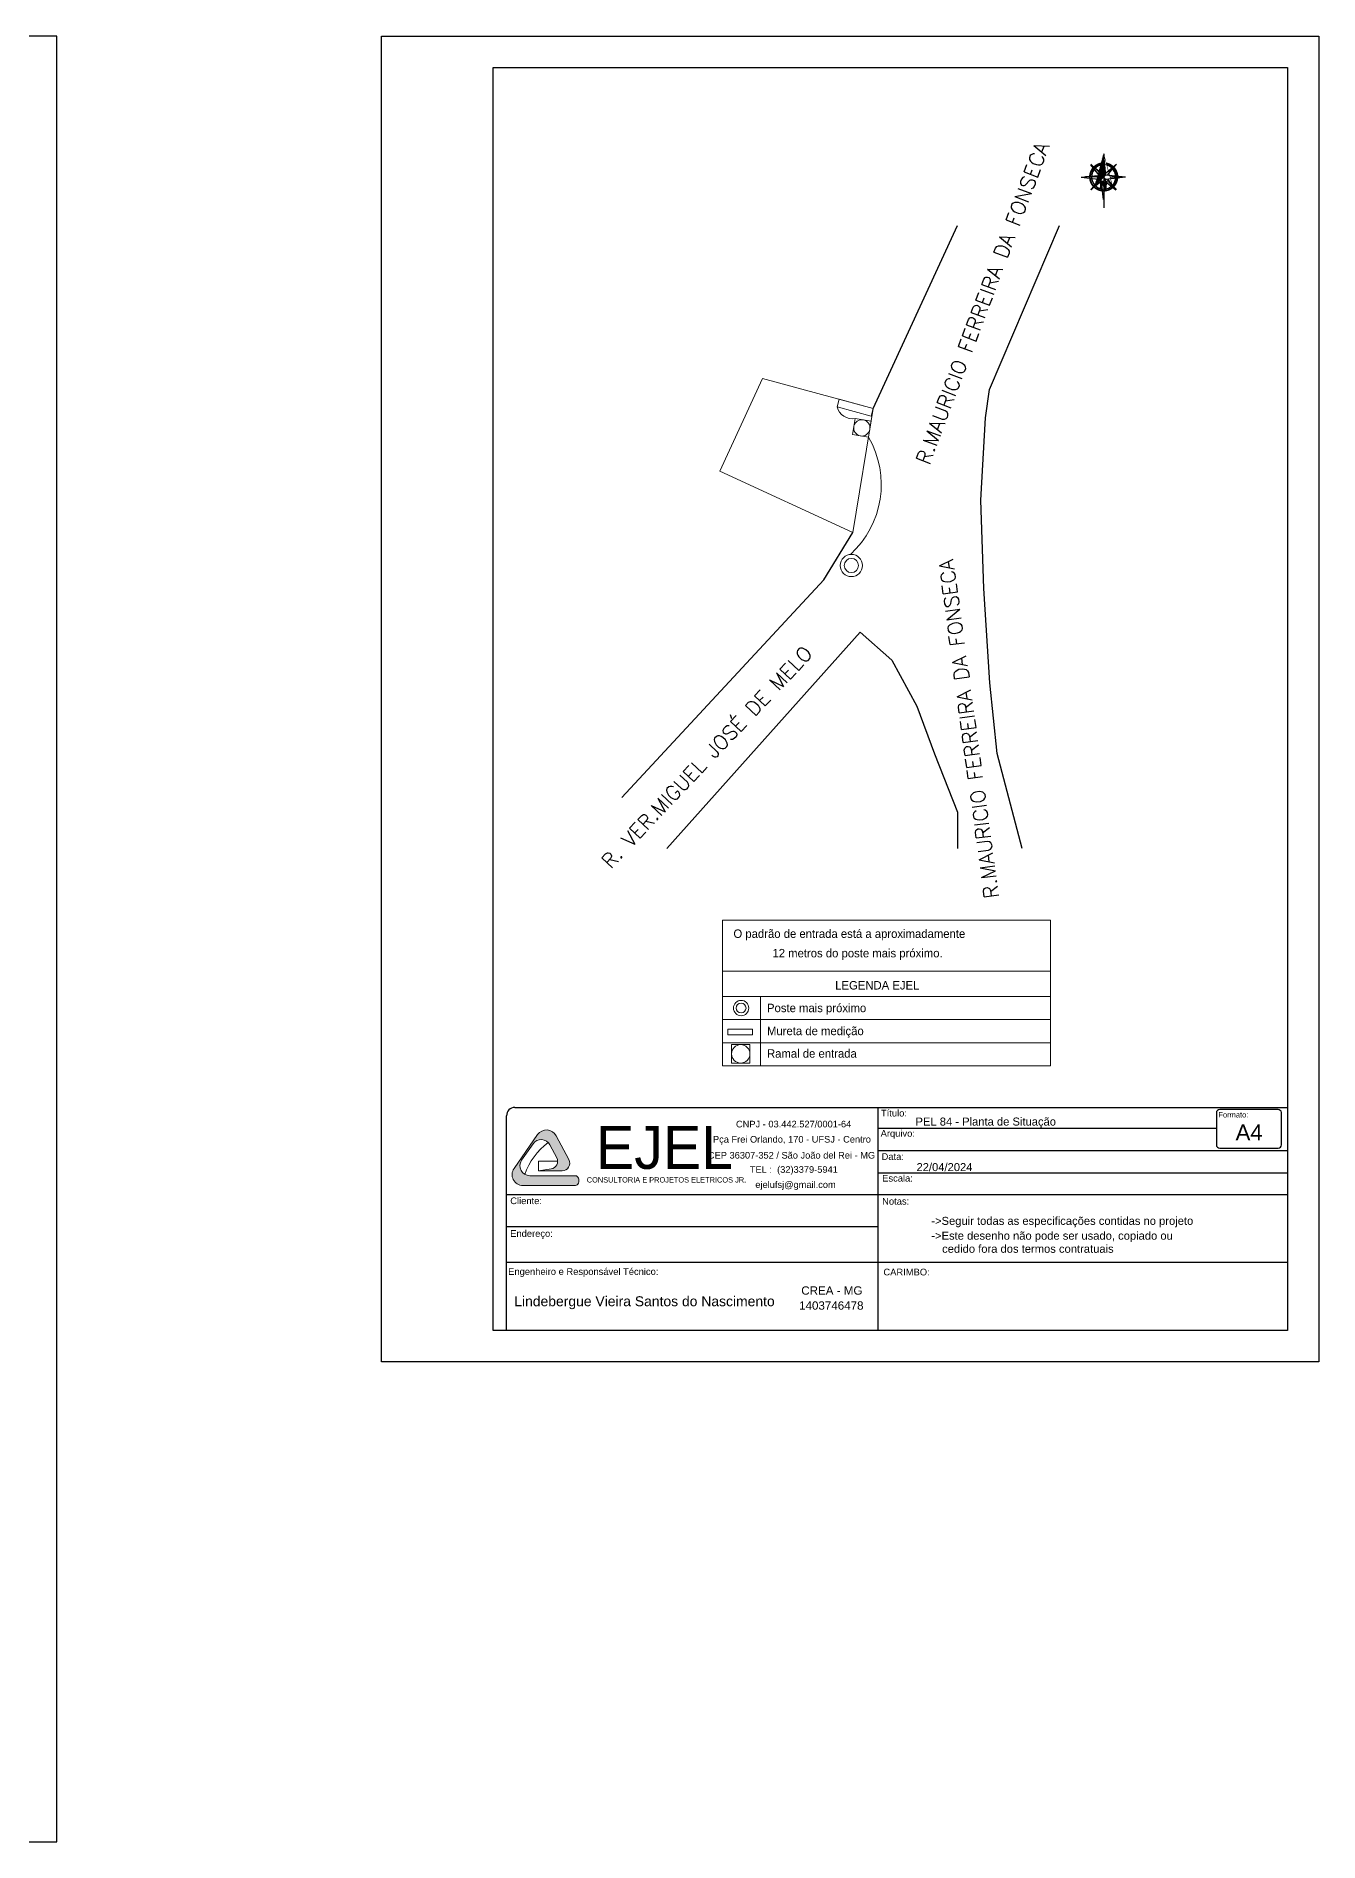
# Model space of a CAD drawing. Header units: millimetres. Extents: x 18652 to 51407, y 18252 to 30404.
# Drawn here: x 49297 to 51407, y 18252 to 21222 of the extents above; entities that cross this region are included whole.
import ezdxf

# ---------------------------------------------------------------- set-up
doc = ezdxf.new("R2010")
doc.units = ezdxf.units.MM
doc.linetypes.add('CONTINUO', pattern=[0])
for name, color, linetype, lineweight in [('1', 1, 'Continuous', 13), ('EJEL05130C', 130, 'Continuous', 30), ('EJEL0550C', 50, 'Continuous', 35), ('EJEL0910C', 10, 'Continuous', 9), ('EJELFORMATO', 170, 'Continuous', 25)]:
    doc.layers.add(name, color=color, linetype=linetype, lineweight=lineweight)
for name, color, linetype in [('CRISTA', 3, 'CONTINUO'), ('INTEIRA', 34, 'Continuous'), ('INTERMEDIÁRIA', 43, 'Continuous'), ('P02', 2, 'Continuous'), ('PERFIL', 10, 'CONTINUO'), ('PISO', 7, 'Continuous'), ('PLATÔ', 160, 'Continuous'), ('SIMB', 14, 'Continuous')]:
    doc.layers.add(name, color=color, linetype=linetype)
doc.styles.add('AGEONE', font='')
doc.styles.add('AR', font='arial.ttf')
doc.styles.add('PADRÃO', font='', dxfattribs={"height": 0.2})
doc.styles.add('ROMANS', font='romans.shx')
doc.styles.get("Standard").update_dxf_attribs({"font": 'arial.ttf'})
doc.styles.get('AGEONE').set_extended_font_data('Ageone')
doc.styles.get('PADRÃO').set_extended_font_data('AvantGarde Bk BT')

# ---------------------------------------------------------------- blocks, each defined once
blk = doc.blocks.new('*X210')
at = {"color": 0}
for p, q in [((71.18999999999966, 45.2850437625731), (71.18999999999966, 45.94000000000025)), ((71.19999999999965, 45.19586980214438), (71.19999999999965, 45.95000000000024)), ((71.20999999999965, 45.10669584171553), (71.20999999999965, 45.96000000000024)), ((71.21999999999966, 45.01752188128668), (71.21999999999966, 45.97000000000025)), ((71.22999999999965, 44.92834792085795), (71.22999999999965, 45.98000000000024)), ((71.23999999999965, 44.8391739604291), (71.23999999999965, 45.99000000000025)), ((71.24999999999964, 44.75000000000006), (71.24999999999964, 46.00000000000024)), ((71.25999999999965, 44.83917396042891), (71.25999999999965, 45.99000000000024)), ((71.26999999999965, 44.92834792085776), (71.26999999999965, 45.98000000000023)), ((71.27999999999965, 45.01752188128648), (71.27999999999965, 45.97000000000024)), ((71.28999999999965, 45.10669584171534), (71.28999999999965, 45.96000000000024)), ((71.29999999999966, 45.19586980214419), (71.29999999999966, 45.95000000000024)), ((71.30999999999965, 45.28504376257291), (71.30999999999965, 45.94000000000025)), ((71.12999999999965, 45.82008752514596), (71.12999999999965, 45.88000000000024)), ((71.13999999999965, 45.73091356471723), (71.13999999999965, 45.89000000000023)), ((71.14999999999965, 45.64173960428838), (71.14999999999965, 45.90000000000023)), ((71.15999999999966, 45.55256564385953), (71.15999999999966, 45.91000000000024)), ((71.16999999999965, 45.46339168343081), (71.16999999999965, 45.92000000000024)), ((71.17999999999965, 45.37421772300195), (71.17999999999965, 45.93000000000024)), ((71.31999999999965, 45.37421772300176), (71.31999999999965, 45.93000000000024)), ((71.32999999999966, 45.46339168343061), (71.32999999999966, 45.92000000000024)), ((71.33999999999965, 45.55256564385934), (71.33999999999965, 45.91000000000025)), ((71.34999999999965, 45.64173960428819), (71.34999999999965, 45.90000000000024)), ((71.35999999999964, 45.73091356471691), (71.35999999999964, 45.89000000000025)), ((71.36999999999965, 45.82008752514576), (71.36999999999965, 45.88000000000024))]:
    blk.add_line(p, q, dxfattribs=at)
blk = doc.blocks.new('Norte2')
at = {"layer": 'PISO'}
for p, q in [((0, 1.25), (-0.1260411497731155, 0.1260411497731084)), ((0, 1.25), (0.1260411497730871, 0.1260411497731155)), ((-1.25, 0), (-0.1260411497731155, 0.1260411497731084)), ((-1.25, 0), (-0.1260411497731155, -0.1260411497731013)), ((-0.2317281463741239, 0.1141893719567193), (-0.7071067811865532, 0.7071067811865532)), ((-0.1141893719567122, 0.2317281463741239), (-0.7071067811865532, 0.7071067811865532)), ((0.1260411497731155, -0.1260411497731084), (-0.1260411497731155, 0.1260411497731084)), ((-0.1260411497731155, -0.1260411497731013), (0.1260411497730871, 0.1260411497731155)), ((0.114189371956698, 0.2317281463741381), (0.707106781186539, 0.7071067811865532)), ((1.25, 0), (0.1260411497730871, 0.1260411497731155)), ((1.25, 0), (0.1260411497731155, -0.1260411497731084)), ((0.2317281463741381, 0.1141893719567193), (0.707106781186539, 0.7071067811865532)), ((-0.2317281463741523, -0.1141893719567122), (-0.7071067811865532, -0.7071067811865461)), ((-0.1141893719567264, -0.2317281463741381), (-0.7071067811865532, -0.7071067811865461)), ((0, -1.25), (-0.1260411497731155, -0.1260411497731013)), ((0, -1.25), (0.1260411497731155, -0.1260411497731084)), ((0.1141893719567122, -0.2317281463741381), (0.707106781186539, -0.7071067811865461)), ((0.2317281463741381, -0.1141893719567193), (0.707106781186539, -0.7071067811865461))]:
    blk.add_line(p, q, dxfattribs=at)
for start, end in [(137.106046209347, 175.6943691432102), (94.30563085678979, 132.8939537906524), (47.10604620934757, 85.6943691432102), (4.305630856789755, 42.89395379065301), (184.3056308567893, 265.6943691432102), (274.3056308567898, 312.8939537906524), (317.106046209347, 355.6943691432107)]:
    blk.add_arc((0, 0), 0.75, start, end, dxfattribs=at)
blk.add_blockref('*X210', (-71.24999999999966, -46.00000000000023), dxfattribs=at)
blk = doc.blocks.new('*X212')
at = {"color": 0}
for p, q in [((143.7580730685648, -422.6344586618596), (147.6204719375428, -418.7720597928816)), ((143.957841855623, -421.9043597889116), (147.6204719375428, -418.2417297069918)), ((144.1576106426812, -421.1742609159635), (147.6204719375428, -417.7113996211019)), ((144.3573794297394, -420.4441620430153), (147.6204719375428, -417.1810695352119)), ((144.5571482167977, -419.7140631700671), (147.6204719375428, -416.650739449322)), ((144.7569170038559, -418.9839642971189), (147.6204719375428, -416.1204093634321)), ((144.9566857909142, -418.2538654241709), (147.6204719375428, -415.5900792775423)), ((145.1564545779724, -417.5237665512228), (147.6204719375428, -415.0597491916523)), ((145.3562233650306, -416.7936676782746), (147.6204719375428, -414.5294191057624)), ((145.5559921520889, -416.0635688053264), (147.6204719375428, -413.9990890198724)), ((145.7557609391471, -415.3334699323782), (147.6204719375428, -413.4687589339825)), ((145.9555297262053, -414.6033710594302), (147.6204719375428, -412.9384288480927)), ((146.1552985132635, -413.873272186482), (147.6204719375428, -412.4080987622028)), ((146.3550673003218, -413.1431733135339), (147.6204719375428, -411.8777686763129)), ((146.55483608738, -412.4130744405856), (147.6204719375428, -411.3474385904229)), ((146.7546048744383, -411.6829755676376), (147.6204719375428, -410.8171085045331)), ((146.9543736614965, -410.9528766946895), (147.6204719375428, -410.2867784186431)), ((147.1541424485547, -410.2227778217413), (147.6204719375428, -409.7564483327532)), ((147.3539112356129, -409.4926789487931), (147.6204719375428, -409.2261182468633)), ((147.5536800226712, -408.7625800758449), (147.6204719375428, -408.6957881609733)), ((142.7592291332736, -426.2849530266004), (147.6204719375428, -421.4237102223311)), ((142.9589979203318, -425.5548541536523), (147.6204719375428, -420.8933801364413)), ((143.15876670739, -424.8247552807042), (147.6204719375428, -420.3630500505515)), ((143.3585354944483, -424.0946564077561), (147.6204719375428, -419.8327199646616)), ((143.5583042815065, -423.3645575348079), (147.6204719375428, -419.3023898787716))]:
    blk.add_line(p, q, dxfattribs=at)

msp = doc.modelspace()

# ---------------------------------------------------------------- hatches: boundary and pattern name
at = {"layer": 'CRISTA', "linetype": 'Continuous'}
h = msp.add_hatch(dxfattribs=at)
h.set_pattern_fill('ANSI31', color=256, scale=1.418402194077454, angle=-26.74077497125098, style=0)
h.set_pattern_definition([(18.25922502874902, (51052.71180208908, 20990.44067263768), (-0.05555113874614178, 0.168372973593048), [])])
h.paths.add_polyline_path([(51048.31659073846, 20973.61267486723), (51048.31659073846, 20973.41941037455), (51048.3314572377, 20973.22614586179), (51048.36119023818, 20973.06261437732), (51048.39092323626, 20972.92881586072), (51048.43552273857, 20972.79501736427), (51048.48012223809, 20972.69095187593), (51048.53958823946, 20972.61661937564), (51048.599054238, 20972.55715335943), (51048.6733867384, 20972.51255386723), (51048.77745223928, 20972.48282085913), (51048.89638423919, 20972.43822136694), (51049.04504924219, 20972.40848835884), (51049.22344724326, 20972.3787553708), (51049.41671174357, 20972.34902236269), (51049.63970924437, 20972.33415585855), (51049.87757324419, 20972.33415585855), (51049.87757324419, 20971.88816085696), (51046.08661572535, 20971.88816085696), (51046.08661572535, 20972.33415585855), (51046.19068122624, 20972.33415585855), (51046.39881222558, 20972.33415585855), (51046.5920767283, 20972.34902236269), (51046.77047472937, 20972.3787553708), (51046.934006229, 20972.40848835884), (51047.06780473056, 20972.43822136694), (51047.18673673047, 20972.48282085913), (51047.29080223134, 20972.51255386723), (51047.36513473155, 20972.55715335943), (51047.43946723193, 20972.61661937564), (51047.51379973213, 20972.69095187593), (51047.57326573329, 20972.79501736427), (51047.61786523301, 20972.91394937673), (51047.66246473273, 20973.06261437732), (51047.6921977332, 20973.21127937781), (51047.70706423485, 20973.38967736644), (51047.70706423485, 20973.56807537514), (51047.70706423485, 20982.88937091696), (51046.08661572535, 20982.88937091696), (51046.08661572535, 20983.33536591855), (51052.27107975953, 20983.33536591855), (51056.79049578428, 20977.07656939181), (51056.79049578428, 20981.53651940799), (51056.79049578428, 20981.74465040472), (51056.77562928284, 20981.92304841342), (51056.74589628216, 20982.08657991806), (51056.71616328168, 20982.23524491855), (51056.68643028341, 20982.3690434151), (51056.62696428224, 20982.4731089235), (51056.58236478253, 20982.5474414237), (51056.52289878136, 20982.60690741994), (51056.43369978214, 20982.66637341618), (51056.31476777962, 20982.72583941233), (51056.18096928067, 20982.77043892458), (51056.03230428007, 20982.81503841667), (51055.85390627901, 20982.84477142478), (51055.66064177628, 20982.87450441292), (51055.45251077694, 20982.88937091696), (51055.22951327375, 20982.88937091696), (51055.18491377403, 20982.88937091696), (51055.18491377403, 20983.33536591855), (51058.97587129526, 20983.33536591855), (51058.97587129526, 20982.88937091696), (51058.85693929534, 20982.88937091696), (51058.6488082936, 20982.88937091696), (51058.47041029252, 20982.87450441292), (51058.29201229125, 20982.84477142478), (51058.12848079183, 20982.81503841667), (51057.99468229027, 20982.78530542864), (51057.87575029035, 20982.74070591638), (51057.77168478948, 20982.69610642429), (51057.69735228908, 20982.65150691204), (51057.63788628792, 20982.57717441183), (51057.57842028676, 20982.48797542756), (51057.53382078704, 20982.3690434151), (51057.48922128733, 20982.25011142261), (51057.45948828685, 20982.10144642212), (51057.42975528617, 20981.92304841342), (51057.41488878713, 20981.74465040472), (51057.41488878713, 20981.53651940799), (51057.41488878713, 20971.88816085696), (51054.84298427333, 20971.88816085696), (51048.31659073846, 20980.98645889801)])
at = {"layer": 'EJEL0910C'}
h = msp.add_hatch(color=256, dxfattribs=at)
h.dxf.hatch_style = 1
edge = h.paths.add_edge_path()
edge.add_arc((50142.15704899266, 19371.31463075933), 12.51194968609083, -81.4230188051423, 28.01405766307471, ccw=False)
edge.add_line((50144.02305732874, 19358.9426099932), (50122.92075614641, 19355.75985831004))
edge.add_line((50122.92075614644, 19355.75985831003), (50161.99770134881, 19355.75985831004))
edge.add_arc((50161.99770134878, 19368.27180799613), 12.51194968608785, 270, 388.0140576630612)
edge.add_line((50173.04365567172, 19374.14852289819), (50152.11970873458, 19413.47746193621))
edge.add_arc((50136.33977398738, 19405.08215493328), 17.87421383726894, 28.01405766304059, 145.1095997923543)
edge.add_line((50121.67849072895, 19415.30635629643), (50082.93136954751, 19359.74382393659))
edge.add_arc((50097.59265280602, 19349.51962257346), 17.87421383726748, 145.1095997923455, 269.9862535994334)
edge.add_line((50097.5883644256, 19331.6454092506), (50184.0438015496, 19331.62466686596))
edge.add_ellipse((50184.04588481053, 19339.69527165915), major_axis=(0.002083260903027889, 8.070604793165836), ratio=0.7056061408771387, start_angle=180, end_angle=360.0417428966182)
edge.add_line((50184.04381921495, 19347.76587538137), (50108.66928466972, 19347.7481180295))
edge.add_arc((50108.6651321949, 19363.83490994709), 16.08679245354569, 145.1095997923734, 270.0147897280216, ccw=False)
edge.add_line((50095.4699772622, 19373.03669117396), (50114.42840334671, 19400.22266346539))
edge.add_arc((50127.62355827927, 19391.02088223852), 16.08679245353572, 28.01405766305561, 145.109599792388, ccw=False)
edge.add_line((50141.82549955195, 19398.57665854119), (50153.2030033158, 19377.19134566138))

# ---------------------------------------------------------------- linework, layer by layer
for p, q in [((51052.71180208908, 21028.38184712009), (51052.71180208908, 20982.72502348461)), ((51044.56068260407, 20998.59179212759), (51031.81149429682, 21011.34098045241)), ((51060.86292157409, 20998.59179212759), (51073.61210988375, 21011.34098045241)), ((51042.32418207619, 20990.44067265776), (51022.58513820221, 20990.44067265776)), ((51044.56068260407, 20982.28955316773), (51031.81149429682, 20969.54036484291)), ((51052.71180208908, 20974.85919387332), (51052.71180208908, 20939.87187336523)), ((51060.86292157409, 20982.28955316773), (51073.61210988375, 20969.54036484291)), ((51063.09942210458, 20990.44067265776), (51082.83846597857, 20990.44067265776))]:
    msp.add_line(p, q)
for start, end in [(105.0269589776872, 180), (0, 74.97304102231283), (180, 0)]:
    msp.add_arc((51052.71180208908, 20990.44067265776), 19.85763071708436, start, end)
at = {"layer": '1'}
for points in [[(50670.37211747972, 20596.90449108199), (50614.17159442583, 20612.25166625722), (50617.62069299816, 20624.88207814838), (50673.82121605206, 20609.53490297316)], [(50434.58575828235, 19588.64104815458), (50474.89916230359, 19588.64104815458), (50474.89916230359, 19579.58108091842), (50434.58575828235, 19579.58108091842)]]:
    msp.add_lwpolyline(points, close=True, dxfattribs=at)
for centre, radius in [((50637.78140273263, 20351.32928126597), 18.2335106294943), ((50637.78140273263, 20351.32928126597), 11.67197634022642), ((50456.38525802847, 19623.48678659042), 12.61716069582884), ((50456.38525802847, 19623.48678659042), 12.61716069582884), ((50456.38525802847, 19623.48678659042), 8.076733225708672), ((50456.38525802847, 19623.48678659042), 8.076733225708672)]:
    msp.add_circle(centre, radius, dxfattribs=at)
at = {"layer": 'CRISTA', "linetype": 'Continuous', "const_width": 0.283680438815491}
msp.add_lwpolyline([(51048.31659073846, 20973.61267486723), (51048.31659073846, 20973.41941037455), (51048.3314572377, 20973.22614586179), (51048.36119023818, 20973.06261437732), (51048.39092323626, 20972.92881586072), (51048.43552273857, 20972.79501736427), (51048.48012223809, 20972.69095187593), (51048.53958823946, 20972.61661937564), (51048.599054238, 20972.55715335943), (51048.6733867384, 20972.51255386723), (51048.77745223928, 20972.48282085913), (51048.89638423919, 20972.43822136694), (51049.04504924219, 20972.40848835884), (51049.22344724326, 20972.3787553708), (51049.41671174357, 20972.34902236269), (51049.63970924437, 20972.33415585855), (51049.87757324419, 20972.33415585855), (51049.87757324419, 20971.88816085696), (51046.08661572535, 20971.88816085696), (51046.08661572535, 20972.33415585855), (51046.19068122624, 20972.33415585855), (51046.39881222558, 20972.33415585855), (51046.5920767283, 20972.34902236269), (51046.77047472937, 20972.3787553708), (51046.934006229, 20972.40848835884), (51047.06780473056, 20972.43822136694), (51047.18673673047, 20972.48282085913), (51047.29080223134, 20972.51255386723), (51047.36513473155, 20972.55715335943), (51047.43946723193, 20972.61661937564), (51047.51379973213, 20972.69095187593), (51047.57326573329, 20972.79501736427), (51047.61786523301, 20972.91394937673), (51047.66246473273, 20973.06261437732), (51047.6921977332, 20973.21127937781), (51047.70706423485, 20973.38967736644), (51047.70706423485, 20973.56807537514), (51047.70706423485, 20982.88937091696), (51046.08661572535, 20982.88937091696), (51046.08661572535, 20983.33536591855), (51052.27107975953, 20983.33536591855), (51056.79049578428, 20977.07656939181), (51056.79049578428, 20981.53651940799), (51056.79049578428, 20981.74465040472), (51056.77562928284, 20981.92304841342), (51056.74589628216, 20982.08657991806), (51056.71616328168, 20982.23524491855), (51056.68643028341, 20982.3690434151), (51056.62696428224, 20982.4731089235), (51056.58236478253, 20982.5474414237), (51056.52289878136, 20982.60690741994), (51056.43369978214, 20982.66637341618), (51056.31476777962, 20982.72583941233), (51056.18096928067, 20982.77043892458), (51056.03230428007, 20982.81503841667), (51055.85390627901, 20982.84477142478), (51055.66064177628, 20982.87450441292), (51055.45251077694, 20982.88937091696), (51055.22951327375, 20982.88937091696), (51055.18491377403, 20982.88937091696), (51055.18491377403, 20983.33536591855), (51058.97587129526, 20983.33536591855), (51058.97587129526, 20982.88937091696), (51058.85693929534, 20982.88937091696), (51058.6488082936, 20982.88937091696), (51058.47041029252, 20982.87450441292), (51058.29201229125, 20982.84477142478), (51058.12848079183, 20982.81503841667), (51057.99468229027, 20982.78530542864), (51057.87575029035, 20982.74070591638), (51057.77168478948, 20982.69610642429), (51057.69735228908, 20982.65150691204), (51057.63788628792, 20982.57717441183), (51057.57842028676, 20982.48797542756), (51057.53382078704, 20982.3690434151), (51057.48922128733, 20982.25011142261), (51057.45948828685, 20982.10144642212), (51057.42975528617, 20981.92304841342), (51057.41488878713, 20981.74465040472), (51057.41488878713, 20981.53651940799), (51057.41488878713, 20971.88816085696), (51054.84298427333, 20971.88816085696), (51048.31659073846, 20980.98645889801), (51048.31659073846, 20973.61267486723), (51048.31659073846, 20973.61267486723)], dxfattribs=at)
at = {"layer": 'EJEL05130C'}
for p, q in [((50673.85185590888, 20609.64799906323), (50812.49395095663, 20910.50577570013)), ((50865.08233984033, 20640.68890179154), (50979.82076946006, 20910.50577570013)), ((50858.09446110648, 20594.25250908608), (50865.08233984033, 20640.68890179154)), ((50850.82295438535, 20458.66640370608), (50858.09446110648, 20594.25250908608)), ((50855.67062553279, 20313.39561433449), (50850.82295438535, 20458.66640370608)), ((50592.57874356955, 20327.89237072039), (50639.9190149455, 20405.69110032875)), ((50260.31575162735, 19969.72841394995), (50592.57874356955, 20327.89237072039)), ((50865.3659678276, 20158.44014097127), (50855.67062553279, 20313.39561433449)), ((50334.41762507742, 19886.15686816164), (50652.33837134252, 20241.93305639532)), ((50652.33837134252, 20241.93305639532), (50704.26189370458, 20195.53432167388)), ((50704.26189370458, 20195.53432167388), (50745.56331639588, 20120.15730226842)), ((50877.48514569612, 20042.22349182409), (50865.3659678276, 20158.44014097127)), ((50745.56331639588, 20120.15730226842), (50774.24780775009, 20041.36120530405)), ((50774.24780775009, 20041.36120530405), (50812.04158520608, 19945.37629890969)), ((50918.69035044908, 19886.15686816164), (50877.48514569612, 20042.22349182409)), ((50812.04158520608, 19945.37629890969), (50812.04158520608, 19886.15686816164))]:
    msp.add_line(p, q, dxfattribs=at)
at = {"layer": 'EJEL0910C', "color": 7}
for p, q in [((50491.72996177494, 20658.98824377378), (50421.41528788977, 20506.34270282917)), ((50673.85185590888, 20609.64799906323), (50491.72996177494, 20658.98824377378)), ((50639.9190149455, 20405.69110032875), (50673.85185590888, 20609.64799906323)), ((50421.41528788977, 20506.34270282917), (50639.9190149455, 20405.69110032875))]:
    msp.add_line(p, q, dxfattribs=at)
at = {"layer": 'EJEL0910C'}
for p, q in [((50639.50109291435, 20566.65669268956), (50643.89860227041, 20593.13018029781)), ((50670.37211747972, 20588.73266635693), (50643.89860227041, 20593.13018029781)), ((50665.97460812366, 20562.25917874867), (50670.37211747972, 20588.73266635693)), ((50639.50109291435, 20566.65669268956), (50665.97460812366, 20562.25917874867)), ((50426.02072152314, 19528.50185808599), (50426.02072152314, 19768.14190907196)), ((50426.02072152314, 19768.14190907196), (50965.35280825121, 19768.14190907196)), ((50965.33799319733, 19528.50185808599), (50965.35280825121, 19768.14190907196)), ((50426.02072152314, 19684.26077881817), (50965.34762046008, 19684.22743652028)), ((50426.02072152314, 19642.3190784045), (50965.34502960231, 19642.3190784045)), ((50488.11640856137, 19528.50185808599), (50488.11640856137, 19642.3190784045)), ((50426.02072152314, 19604.46315989663), (50965.34268721033, 19604.42981790348)), ((50426.02072152314, 19566.35777659387), (50965.34033147132, 19566.32443474943)), ((50440.75536150836, 19533.00986345123, -0.1064980323608324), (50440.75536150836, 19563.26632015831, -0.1064980323608324)), ((50471.01184976061, 19563.26632015831, -0.1064980323608324), (50440.75536150836, 19563.26632015831, -0.1064980323608324)), ((50471.01184976061, 19533.00986345123, -0.1064980323608324), (50471.01184976061, 19563.26632015831, -0.1064980323608324)), ((50426.02072152314, 19528.50185808599), (50965.33799319733, 19528.50185808599)), ((50440.75536150836, 19533.00986345123, -0.1064980323608324), (50471.01184976061, 19533.00986345123, -0.1064980323608324)), ((50082.93136954759, 19359.74382393661), (50121.67849072895, 19415.30635629643)), ((50095.4699772622, 19373.03669117396), (50114.42840334657, 19400.22266346539)), ((50141.82549955195, 19398.57665854119), (50153.20300331579, 19377.19134566135)), ((50152.11970873474, 19413.47746193624), (50173.04365567172, 19374.14852289819)), ((50154.65768256306, 19371.84665076363), (50122.92075614644, 19371.84665076363)), ((50122.92075614644, 19355.75985831003), (50122.92075614644, 19371.84665076363)), ((50184.04381921495, 19347.76587538137), (50108.66928466986, 19347.74811802951)), ((50122.92075614644, 19355.75985831003), (50144.02305732874, 19358.9426099932)), ((50161.99770134878, 19355.75985831003), (50122.92075614644, 19355.75985831003)), ((50161.99770134878, 19355.75985831003), (50122.92075614644, 19355.75985831003)), ((50184.04380154949, 19331.624666866), (50097.5883644256, 19331.6454092506))]:
    msp.add_line(p, q, dxfattribs=at)
for centre, radius in [((50654.93660748245, 20577.69469320119), 13.41813266162452), ((50455.88360564935, 19548.13810743972, -0.1064980323608324), 15.12824412719234)]:
    msp.add_circle(centre, radius, dxfattribs=at)
at = {"layer": 'EJEL0910C', "color": 7}
for centre, radius, start, end in [((50639.4905278524, 20618.94534176527), 26.18880832848175, 194.8087247079669, 279.690097392288), ((50531.54209601692, 20484.36764334748), 155.3626319236341, 312.3175275977263, 30.09003917447982)]:
    msp.add_arc(centre, radius, start, end, dxfattribs=at)
at = {"layer": 'EJEL0910C'}
for centre, radius, start, end in [((50202.8155851817, 19314.98911128438), 107.8839279677117, 126.1074537270698, 161.1486609943913), ((50127.62355827927, 19391.02088223852), 16.08679245354473, 28.0140576686121, 145.109599795159), ((50136.33977398738, 19405.08215493328), 17.87421383727192, 28.0140576686121, 145.109599795159), ((50108.6651321949, 19363.83490994709), 16.08679245354473, 145.109599795159, 270.0147897305233), ((50142.15704899266, 19371.31463075933), 12.51194968609034, 278.5769811949849, 28.0140576686121), ((50161.99770134878, 19368.27180799613), 12.51194968609034, 270, 28.0140576686121), ((50097.59265280602, 19349.51962257346), 17.87421383727192, 145.109599795159, 269.9862535954956)]:
    msp.add_arc(centre, radius, start, end, dxfattribs=at)
msp.add_ellipse((50184.04588481033, 19339.6952716599), major_axis=(0.002083260903027889, 8.070604793165836), ratio=0.7056061408771387, start_param=3.141592653589793, end_param=6.283913858164894, dxfattribs=at)
at = {"layer": 'EJELFORMATO'}
for p, q in [((50084.3270062993, 19459.98048666523), (51355.23810937844, 19459.98048666523)), ((50681.31215700669, 19459.85183435988), (50681.31215700669, 19092.94542949372)), ((51339.55843209206, 19456.44881632851), (51243.61140354585, 19456.44881632851)), ((50070.61540927812, 19092.94542949372), (50070.61540927812, 19446.26888964404)), ((50681.48958989451, 19425.80207384806), (51238.07572782829, 19425.80207384806)), ((51238.07572782849, 19450.9131406106), (51238.0757278281, 19398.4905933475)), ((51345.09410780786, 19398.4905933475), (51345.09410780786, 19451.90892769788)), ((50681.48958989451, 19389.09856813089), (51355.23810937844, 19389.09856813089)), ((51243.61140354585, 19392.95491762955), (51339.55843209206, 19392.95491762955)), ((50681.35487974859, 19352.39506241374), (51355.23810937844, 19352.39506241374)), ((51355.08393171405, 19316.3011201416), (50070.61540927812, 19316.3011201416)), ((50070.61540927812, 19264.44381911557), (50681.34971741732, 19264.44381911557)), ((50070.61540927812, 19205.58103954515), (51355.03831628633, 19205.58103954515))]:
    msp.add_line(p, q, dxfattribs=at)
at = {"layer": 'EJELFORMATO', "color": 7}
for points in [[(45125.86683435505, 18252.03906181687), (49330.86683435505, 18252.03906181687), (49330.86683435505, 21222.03906181686), (45125.86683435505, 21222.03906181686)], [(49865.07577726198, 19041.85082221807), (49865.07577726198, 21222.03906181686), (51406.62301738231, 21222.03906181686), (51406.62301738231, 19041.85082221807)]]:
    msp.add_lwpolyline(points, close=True, dxfattribs=at)
at = {"layer": 'EJELFORMATO'}
msp.add_lwpolyline([(50048.59330584788, 19093.23573022211), (50048.59330584788, 21170.65415381281), (51355.23810937844, 21170.65415381281), (51355.23810937844, 19093.23573022211)], close=True, dxfattribs=at)
for centre, radius, start, end in [((50084.3270062993, 19446.26888964404), 13.71159702118085, 90, 180), ((51243.61140354585, 19450.9131406106), 5.535675717649025, 90, 180), ((51339.51174867313, 19450.74700873372), 5.70199870130694, 11.75773835897925, 89.53090260394941), ((51243.61140354585, 19398.4905933475), 5.535675717649025, 180, 270), ((51339.55843209206, 19398.4905933475), 5.535675717649025, 270, 0)]:
    msp.add_arc(centre, radius, start, end, dxfattribs=at)
at = {"layer": 'INTERMEDIÁRIA', "linetype": 'Continuous', "const_width": 0.8510413164464727}
msp.add_lwpolyline([(51038.48844690093, 20976.37993737315), (51052.71180208908, 21028.38184712009), (51066.89582403155, 20976.54322614676), (51052.71180208908, 20990.44067265776), (51038.48844690093, 20976.37993737315)], dxfattribs=at)
at = {"layer": 'PERFIL', "linetype": 'Continuous', "const_width": 2.836804388154909}
msp.add_lwpolyline([(51030.01736698487, 20990.44067265776, 1), (51075.40623719591, 20990.44067265776, 0.3594149487132625), (51057.01224618023, 21012.72393015982, 1)], format="xyb", dxfattribs=at)
at = {"layer": 'PLATÔ', "linetype": 'Continuous', "const_width": 2.836804388154909}
msp.add_lwpolyline([(51048.41135800054, 21012.72393015982, 0.3594149487132622), (51030.01736698487, 20990.44067265776, 1)], format="xyb", dxfattribs=at)

# ---------------------------------------------------------------- block references
at = {"layer": 'INTEIRA', "linetype": 'Continuous', "xscale": 2.836804388977862, "yscale": 2.836804388977862, "zscale": 2.836804388977862}
msp.add_blockref('*X212', (50633.94139951574, 22187.26884783133), dxfattribs=at)
at = {"layer": 'SIMB', "xscale": 29.09542962410884, "yscale": 29.09542962410884, "zscale": 29.09542962410884, "rotation": 180}
msp.add_blockref('Norte2', (51052.12989349671, 20989.85876405011), dxfattribs=at)

# ---------------------------------------------------------------- texts
at = {"layer": 'EJEL0550C', "style": 'PADRÃO'}
for s, p in [('O padrão de entrada está a aproximadamente', (50443.79712876493, 19738.85622276525)), ('12 metros do poste mais próximo.', (50507.93416004963, 19706.82843832299)), ('LEGENDA EJEL', (50611.15889526669, 19653.96582403206)), ('Poste mais próximo', (50498.98424697403, 19616.67153722065)), ('Mureta de medição', (50498.98424697403, 19578.85300798676)), ('Ramal de entrada', (50498.98424697403, 19541.82896304868))]:
    msp.add_text(s, height=13.89741187358118, dxfattribs=at).set_placement(p)
at = {"layer": 'EJEL0550C'}
for s, height, p in [('Título:', 11.01105171514547, (50686.4309164542, 19445.13538170878)), ('Formato:', 8.808841372116376, (51241.40631166457, 19443.50183480979)), ('Arquivo:', 11.01105171514547, (50685.87464250049, 19411.82481482434)), ('Data:', 11.01105171514547, (50687.40320926368, 19373.69582013619)), ('Escala:', 11.01105171514547, (50688.40420867933, 19338.09456984563)), ('Cliente:', 11.01105171514547, (50076.75535317973, 19300.96682164708)), ('Notas:', 11.01105171514547, (50688.38081298053, 19300.14828847865)), ('Endereço:', 11.01105171514547, (50076.62612733366, 19247.16353594347)), ('Engenheiro e Responsável Técnico:', 11.01105171514547, (50073.31693133919, 19184.58790197771)), ('CARIMBO:', 11.01105171514547, (50690.48037778007, 19183.7272384246))]:
    msp.add_text(s, height=height, dxfattribs=at).set_placement(p)
at = {"layer": 'EJEL0910C'}
for s, height, style, p in [('EJEL', 70.53004701720911, 'AGEONE', (50217.73108927689, 19358.97496439539)), ('CNPJ - 03.442.527/0001-64', 10.90168580391776, 'AR', (50447.95498803006, 19427.14972242816)), ('A4', 25.88933481752637, 'AR', (51269.74899478809, 19406.17013712358)), ('Pça Frei Orlando, 170 - UFSJ - Centro', 10.90168580391776, 'AR', (50410.07831258143, 19402.17217240424)), ('CEP 36307-352 / São João del Rei - MG', 10.90168580391776, 'AR', (50401.7846138548, 19375.89294338733)), ('CONSULTORIA E PROJETOS ELETRICOS JR.', 8.808841372116378, 'AGEONE', (50202.54875533043, 19336.51735197253)), ('TEL :  (32)3379-5941', 10.90168580391776, 'AR', (50470.73762564005, 19352.48509043007)), ('ejelufsj@gmail.com', 10.90168580391776, 'AR', (50479.75950377443, 19327.6020860858))]:
    msp.add_text(s, height=height, dxfattribs=dict(at, style=style)).set_placement(p)
for s, height, p in [('PEL 84 - Planta de Situação', 13.16303290339972, (50743.25761097598, 19430.18003369337)), ('22/04/2024', 13.16303290339972, (50744.85949294199, 19355.29756780781)), ('->Seguir todas as especificações contidas no projeto', 13.16303290339972, (50769.21292353088, 19266.86968136657)), ('->Este desenho não pode ser usado, copiado ou', 13.16303290339972, (50769.21292353088, 19242.49612139173)), ('    cedido fora dos termos contratuais', 13.16303290339972, (50766.57186758013, 19220.96733742549)), ('CREA - MG', 13.6404365149474, (50555.39666563487, 19152.06546457059)), ('Lindebergue Vieira Santos do Nascimento', 16.36852381793689, (50083.30607572036, 19133.05374670598)), ('1403746478', 13.6404365149474, (50551.75720280376, 19127.37329393017))]:
    msp.add_text(s, height=height, dxfattribs=at).set_placement(p)
at = {"layer": 'P02', "style": 'ROMANS'}
for s, rotation, p in [('R.MAURICIO FERREIRA DA FONSECA ', 69.39356856119201, (50765.74201396972, 20515.47371121764, -6.508491015754713e-06)), ('R.MAURICIO FERREIRA DA FONSECA ', 97.7268865686617, (50880.62011541014, 19805.48299863363, -6.508491015754713e-06)), ('R. VER.MIGUEL JOSÉ DE MELO', 46.6463216161962, (50241.81478714541, 19851.15833739104, -6.508491015754713e-06))]:
    msp.add_text(s, height=23.99999999999999, rotation=rotation, dxfattribs=at).set_placement(p)

doc.saveas('drawing.dxf')
